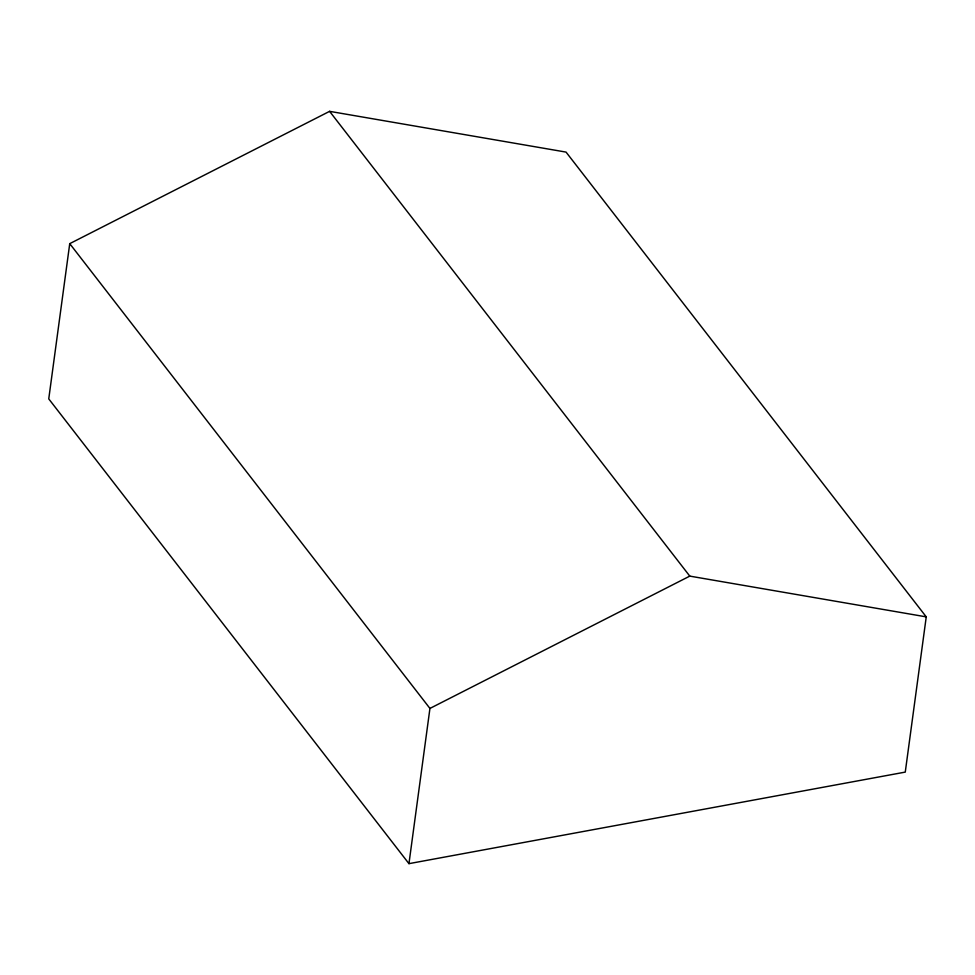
<?xml version="1.0" encoding="UTF-8"?>
<svg xmlns="http://www.w3.org/2000/svg" width="975" height="975" viewBox="0 0 975 975"><rect width="100%" height="100%" fill="white"/><g stroke="black" fill="none" stroke-linecap="round" stroke-linejoin="round"><path stroke-width="1.46" d="M69.737 243.652L48.75 398.885L408.952 863.655L905.263 772.102L926.25 616.87L566.048 152.1L329.599 111.345L69.737 243.652L429.938 708.423L408.952 863.655M429.938 708.423L689.788 576.115L926.25 616.87M329.599 111.345L689.788 576.115"/></g></svg>
